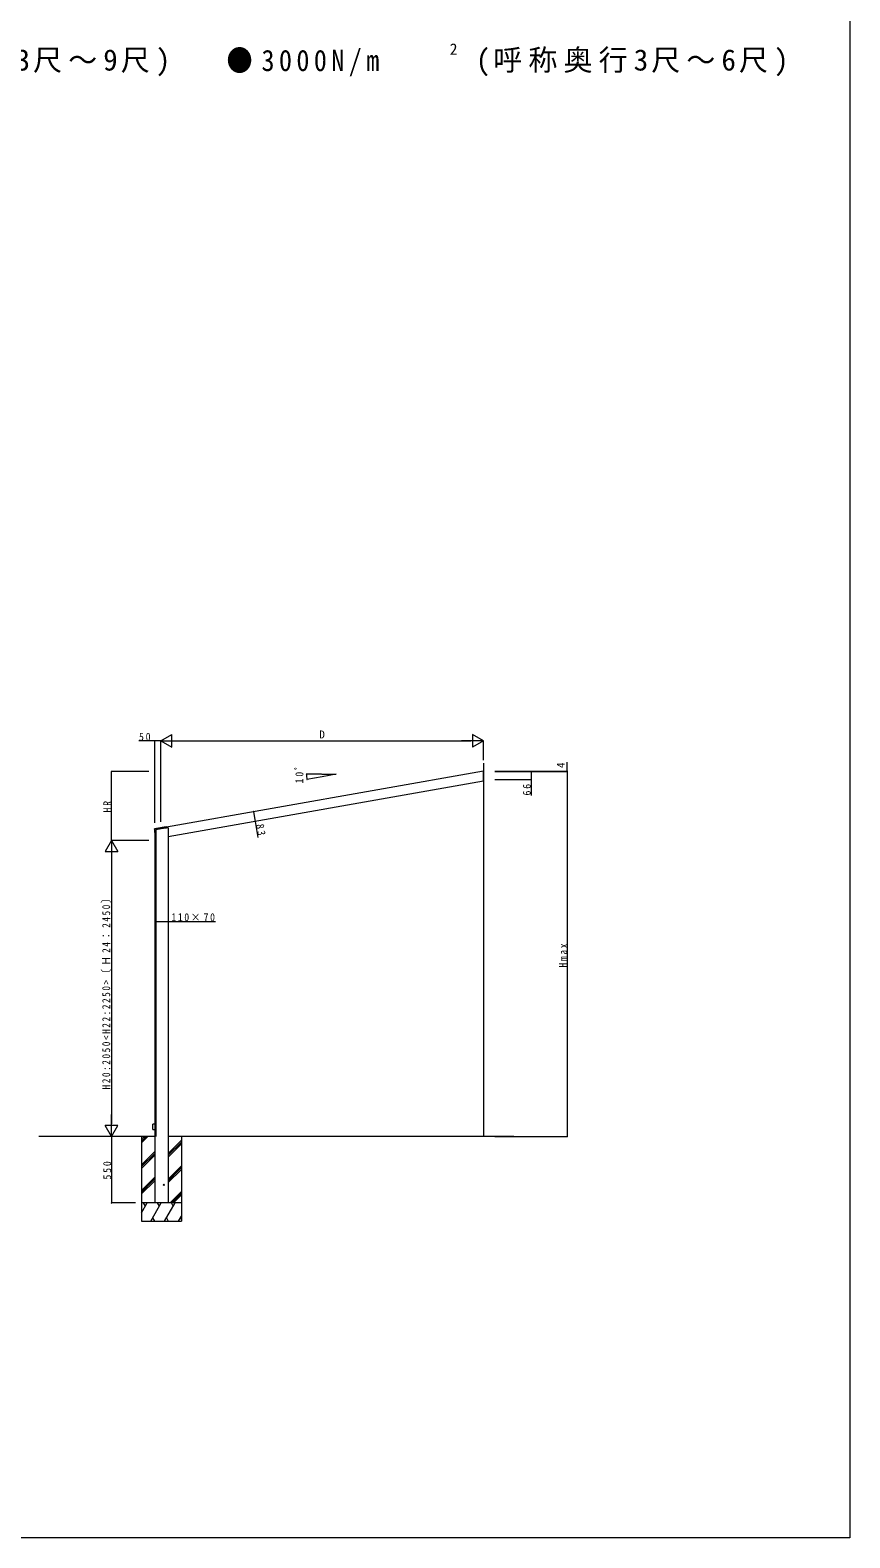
# Model space of a CAD drawing. Units: millimetres, scale not verified. Extents: x -7920 to 7920, y -12800 to 12773.
# Drawn here: x 1138 to 7920, y -12800 to -317 of the extents above; entities that cross this region are included whole.
import ezdxf
from ezdxf.enums import TextEntityAlignment as Align

# ---------------------------------------------------------------- set-up
doc = ezdxf.new("R2010")
doc.units = ezdxf.units.MM
doc.header["$LTSCALE"] = 60
for name, color, linetype, lineweight in [('0-1_USER1', 7, 'Continuous', 18), ('0-2_YKK_ZWAK', 7, 'Continuous', 18), ('0-3_YKK_A1', 4, 'Continuous', 18), ('0-4_YKK_D', 6, 'Continuous', 18), ('0-5_YKK_Z1', 7, 'Continuous', 18)]:
    doc.layers.add(name, color=color, linetype=linetype, lineweight=lineweight)
doc.styles.add('ＭＳ ゴシック', font='')
doc.styles.get('ＭＳ ゴシック').set_extended_font_data('MS Gothic')

msp = doc.modelspace()

# ---------------------------------------------------------------- linework, layer by layer
at = {"layer": '0-2_YKK_ZWAK'}
for p, q in [((7920, 12160), (7920, -12800)), ((7920, -12800), (-7920, -12800))]:
    msp.add_line(p, q, dxfattribs=at)
at = {"layer": '0-3_YKK_A1'}
for p, q in [((4890.22, -6451.65), (2264.85, -6914.57)), ((3550.81, -6478.04), (3670.69, -6478.04)), ((3670.69, -6478.04), (3554.43, -6498.54)), ((4890.22, -6535.93), (4890.22, -6451.65)), ((4890.22, -6535.93), (2280.22, -6996.14)), ((2166.22, -6931.19), (2166.23, -6931.14)), ((2166.22, -6931.19), (2166.22, -6960.14)), ((2166.23, -6960.2), (2166.22, -6960.14)), ((2166.23, -6931.14), (2166.24, -6931.09)), ((2166.25, -6960.25), (2166.23, -6960.2)), ((2166.24, -6931.09), (2166.26, -6931.04)), ((2166.27, -6960.3), (2166.25, -6960.25)), ((2166.26, -6931.04), (2166.29, -6931)), ((2166.31, -6960.35), (2166.27, -6960.3)), ((2166.29, -6931), (2166.33, -6930.96)), ((2166.36, -6960.39), (2166.31, -6960.35)), ((2166.33, -6930.96), (2166.37, -6930.93)), ((2166.41, -6960.41), (2166.36, -6960.39)), ((2166.37, -6930.93), (2166.42, -6930.91)), ((2166.46, -6960.43), (2166.41, -6960.41)), ((2166.42, -6930.91), (2166.47, -6930.89)), ((2166.52, -6960.44), (2166.46, -6960.43)), ((2264.38, -6913.63), (2166.47, -6930.89)), ((2166.52, -6960.44), (2169.82, -6960.44)), ((2169.82, -6960.44), (2169.82, -6956.94)), ((2169.82, -6956.94), (2177.31, -6956.94)), ((2170.22, -6956.94), (2170.22, -10026.94)), ((2177.31, -6956.94), (2177.42, -6956.94)), ((2177.48, -6956.93), (2177.42, -6956.94)), ((2177.54, -6956.91), (2177.48, -6956.93)), ((2177.59, -6956.89), (2177.54, -6956.91)), ((2177.63, -6956.85), (2177.59, -6956.89)), ((2177.67, -6956.8), (2177.63, -6956.85)), ((2177.7, -6956.75), (2177.67, -6956.8)), ((2177.72, -6956.7), (2177.7, -6956.75)), ((2177.72, -6936.13), (2177.73, -6936.08)), ((2177.72, -6956.64), (2177.72, -6936.13)), ((2177.72, -6956.64), (2177.72, -6956.7)), ((2177.73, -6936.08), (2177.74, -6936.02)), ((2177.74, -6936.02), (2177.76, -6935.98)), ((2177.76, -6935.98), (2177.79, -6935.93)), ((2177.79, -6935.93), (2177.83, -6935.9)), ((2177.83, -6935.9), (2177.87, -6935.87)), ((2177.87, -6935.87), (2177.92, -6935.85)), ((2177.92, -6935.85), (2177.97, -6935.83)), ((2177.97, -6935.83), (2223.03, -6927.89)), ((2265.22, -6920.94), (2178.22, -6936.28)), ((2178.22, -6936.28), (2178.22, -9476.94)), ((2223.03, -6927.89), (2263.62, -6920.73)), ((2263.92, -6920.82), (2263.62, -6920.73)), ((2263.92, -6920.82), (2265.6, -6920.52)), ((2264.38, -6913.63), (2264.44, -6913.62)), ((2264.44, -6913.62), (2264.5, -6913.63)), ((2264.5, -6913.63), (2264.55, -6913.65)), ((2264.55, -6913.65), (2264.61, -6913.68)), ((2264.61, -6913.68), (2264.65, -6913.72)), ((2264.65, -6913.72), (2264.69, -6913.76)), ((2264.69, -6913.76), (2264.71, -6913.82)), ((2264.71, -6913.82), (2264.73, -6913.87)), ((2265.84, -6920.18), (2264.73, -6913.87)), ((2280.22, -6920.94), (2265.22, -6920.94)), ((2265.65, -6920.51), (2265.6, -6920.52)), ((2265.71, -6920.48), (2265.65, -6920.51)), ((2265.75, -6920.44), (2265.71, -6920.48)), ((2265.79, -6920.4), (2265.75, -6920.44)), ((2265.82, -6920.35), (2265.79, -6920.4)), ((2265.84, -6920.29), (2265.82, -6920.35)), ((2265.84, -6920.18), (2265.84, -6920.23)), ((2265.84, -6920.23), (2265.84, -6920.29)), ((2280.22, -6920.94), (2280.22, -10026.94)), ((2170.22, -9375.62), (2152.22, -9375.94)), ((2152.22, -9417.94), (2170.22, -9418.25))]:
    msp.add_line(p, q, dxfattribs=at)
msp.add_lwpolyline([(2152.22, -9417.94), (2152.22, -9396.94), (2152.22, -9375.94)], dxfattribs=at)
msp.add_circle((2244.22, -9876.94), 4.5, dxfattribs=at)
at = {"layer": '0-4_YKK_D'}
for p, q in [((2170.22, -6201.65), (2037.92, -6201.65)), ((2170.22, -6880.5), (2170.22, -6200.65)), ((2220.22, -6201.65), (2170.22, -6201.65)), ((2220.22, -6201.65), (2311.16, -6149.15)), ((2220.22, -6871.69), (2220.22, -6200.65)), ((2220.22, -6871.69), (2220.22, -6200.65)), ((2220.22, -6201.65), (2402.09, -6201.65)), ((2220.22, -6201.65), (2311.16, -6254.15)), ((2311.16, -6254.15), (2311.16, -6149.15)), ((2325.22, -6201.65), (4785.22, -6201.65)), ((4890.22, -6201.65), (4708.36, -6201.65)), ((4799.29, -6149.15), (4799.29, -6254.15)), ((4890.22, -6201.65), (4799.29, -6149.15)), ((4890.22, -6201.65), (4799.29, -6254.15)), ((4890.22, -6360.75), (4890.22, -6200.65)), ((2120.22, -6455.7), (1809.22, -6455.7)), ((1810.22, -7026.94), (1810.22, -6455.7)), ((3549.81, -6478.04), (3423.62, -6478.04)), ((4982.26, -6451.65), (5583.26, -6451.65)), ((4982.26, -6455.7), (5283.26, -6455.7)), ((4982.26, -6455.7), (5583.26, -6455.7)), ((4982.26, -6455.7), (5583.26, -6455.7)), ((5282.26, -6455.7), (5282.26, -6521.7)), ((5582.26, -6451.65), (5582.26, -6376.95)), ((5582.26, -6455.7), (5582.26, -6451.65)), ((5582.26, -6455.7), (5582.26, -9476.94)), ((3553.44, -6498.71), (3427.38, -6520.94)), ((4982.26, -6521.7), (5283.26, -6521.7)), ((5282.26, -6521.7), (5282.26, -6654)), ((2985.55, -6787.49), (2999.96, -6869.23)), ((2999.96, -6869.23), (3023.07, -7000.31)), ((1810.22, -7026.94), (1757.72, -7117.87)), ((2120.22, -7026.94), (1809.22, -7026.94)), ((2120.22, -7026.94), (1809.22, -7026.94)), ((1810.22, -7026.94), (1810.22, -7208.8)), ((1810.22, -7026.94), (1862.72, -7117.87)), ((1757.72, -7117.87), (1862.72, -7117.87)), ((1810.22, -7131.94), (1810.22, -9371.94)), ((2170.22, -7696.43), (2280.22, -7696.43)), ((2280.22, -7696.43), (2672.52, -7696.43)), ((1810.22, -9476.94), (1810.22, -9295.07)), ((1862.72, -9386), (1757.72, -9386)), ((1810.22, -9476.94), (1757.72, -9386)), ((1810.22, -9476.94), (1862.72, -9386)), ((1810.22, -9476.94), (1810.22, -10026.94)), ((4982.26, -9476.94), (5583.26, -9476.94)), ((2010.22, -10026.94), (1809.22, -10026.94))]:
    msp.add_line(p, q, dxfattribs=at)
for centre, radius, start, end in [((2170.22, -6201.65), 1.59, 0, 180), ((2170.22, -6201.65), 1.59, 180, 0), ((1810.22, -6455.7), 1.59, 90, 270), ((1810.22, -6455.7), 1.59, 270, 90), ((3424.62, -6478.04), 1.59, 90, 270), ((3424.62, -6478.04), 1.59, 270, 90), ((3670.69, -6478.04), 246.06, 180, 190), ((5282.26, -6455.7), 1.59, 90, 270), ((5282.26, -6455.7), 1.59, 270, 90), ((5582.26, -6451.65), 1.59, 90, 270), ((5582.26, -6455.7), 1.59, 90, 270), ((5582.26, -6455.7), 1.59, 90, 270), ((5582.26, -6451.65), 1.59, 270, 90), ((5582.26, -6455.7), 1.59, 270, 90), ((5582.26, -6455.7), 1.59, 270, 90), ((3428.36, -6520.77), 1.59, 100, 280), ((3428.36, -6520.77), 1.59, 280, 100), ((5282.26, -6521.7), 1.59, 90, 270), ((5282.26, -6521.7), 1.59, 270, 90), ((2985.55, -6787.49), 1.59, 100, 280), ((2985.55, -6787.49), 1.59, 280, 100), ((2999.96, -6869.23), 1.59, 100, 280), ((2999.96, -6869.23), 1.59, 280, 100), ((2170.22, -7696.43), 1.59, 0, 180), ((2170.22, -7696.43), 1.59, 180, 0), ((2280.22, -7696.43), 1.59, 0, 180), ((2280.22, -7696.43), 1.59, 180, 0), ((5582.26, -9476.94), 1.59, 90, 270), ((5582.26, -9476.94), 1.59, 270, 90), ((1810.22, -10026.94), 1.59, 90, 270), ((1810.22, -10026.94), 1.59, 270, 90)]:
    msp.add_arc(centre, radius, start, end, dxfattribs=at)
at = {"layer": '0-5_YKK_Z1'}
for p, q in [((4890.22, -6384.98), (4890.22, -9476.94)), ((2170.22, -9476.94), (1210.85, -9476.94)), ((2060.22, -9476.94), (2060.22, -10176.94)), ((2060.22, -9528.48), (2111.77, -9476.94)), ((2060.22, -9514.34), (2097.63, -9476.94)), ((2060.22, -9500.2), (2083.49, -9476.94)), ((5140.22, -9476.94), (2280.22, -9476.94)), ((2390.22, -9476.94), (2390.22, -10176.94)), ((2060.22, -9712.33), (2170.22, -9602.33)), ((2280.22, -9618.56), (2390.22, -9508.56)), ((2280.22, -9632.71), (2390.22, -9522.71)), ((2280.22, -9646.85), (2390.22, -9536.85)), ((2060.22, -9726.47), (2170.22, -9616.47)), ((2060.22, -9740.61), (2170.22, -9630.61)), ((2280.22, -9830.69), (2390.22, -9720.7)), ((2280.22, -9844.84), (2390.22, -9734.84)), ((2060.22, -9924.46), (2170.22, -9814.46)), ((2060.22, -9938.6), (2170.22, -9828.6)), ((2060.22, -9952.75), (2170.22, -9842.75)), ((2280.22, -9858.98), (2390.22, -9748.98)), ((2296.11, -10026.94), (2390.22, -9932.83)), ((2310.25, -10026.94), (2390.22, -9946.97)), ((2324.39, -10026.94), (2390.22, -9961.11)), ((2060.22, -10108.41), (2107.26, -10026.94)), ((2390.22, -10026.94), (2060.22, -10026.94)), ((2092.26, -10052.92), (2077.26, -10026.94)), ((2136.13, -10176.94), (2222.73, -10026.94)), ((2169.88, -10026.94), (2170.22, -10026.59)), ((2207.73, -10052.92), (2192.73, -10026.94)), ((2250.7, -10176.94), (2337.3, -10026.94)), ((2322.3, -10052.92), (2307.3, -10026.94)), ((2060.22, -10176.94), (2390.22, -10176.94)), ((2151.13, -10150.96), (2166.13, -10176.94)), ((2265.7, -10150.96), (2280.7, -10176.94)), ((2366.17, -10176.94), (2389.77, -10136.06)), ((2381.17, -10150.96), (2390.22, -10166.64))]:
    msp.add_line(p, q, dxfattribs=at)

# ---------------------------------------------------------------- texts
at = {"layer": '0-1_USER1', "style": 'ＭＳ ゴシック'}
msp.add_text('2', height=93.84, dxfattribs=at).set_placement((4609.92, -548.81), align=Align.BOTTOM_LEFT)
at = {"layer": '0-1_USER1', "char_height": 176, "attachment_point": 7, "style": 'ＭＳ ゴシック'}
for s, insert in [('\\T1.21;(呼称奥行3尺～9尺)', (-289.72, -698.16)), ('\\T1.34;\\W0.9;●3000N/m', (2762.6, -698.16)), ('\\T1.21;(呼称奥行3尺～6尺)', (4825.3, -698.16))]:
    msp.add_mtext(s, dxfattribs=dict(at, insert=insert))
at = {"layer": '0-4_YKK_D', "color": 7, "style": 'ＭＳ ゴシック'}
msp.add_text('D', height=65.98, dxfattribs=at).set_placement((3531.22, -6201.05), align=Align.BOTTOM_LEFT)
msp.add_text('4', height=65.98, rotation=90, dxfattribs=at).set_placement((5581.66, -6425.55), align=Align.BOTTOM_LEFT)
at = {"layer": '0-4_YKK_D', "color": 7, "char_height": 65.98, "attachment_point": 7, "style": 'ＭＳ ゴシック'}
for s, insert in [('\\T1.37;\\W0.9;50', (2038.52, -6201.05)), ('\\T1.32;\\W0.9;110×70', (2306.72, -7695.43))]:
    msp.add_mtext(s, dxfattribs=dict(at, insert=insert))
for s, insert, rotation in [('\\T1.38;\\W0.9;10ﾟ', (3398.04, -6554.17), 88.848), ('\\T1.37;\\W0.9;66', (5281.66, -6653.4), 90), ('\\T1.37;\\W0.9;HR', (1809.42, -6794.12), 90), ('\\T1.37;\\W0.9;83', (3005.55, -6895.16), 280), ('\\T1.34;\\W0.85;H20:2050<H22:2250>〔Ｈ24：2450〕', (1809.22, -9087.14), 90), ('\\T1.39;\\W0.85;Hmax', (5581.46, -8076.72), 90), ('\\T1.38;\\W0.9;550', (1809.22, -9833.54), 90)]:
    msp.add_mtext(s, dxfattribs=dict(at, insert=insert, rotation=rotation))

doc.saveas('drawing.dxf')
